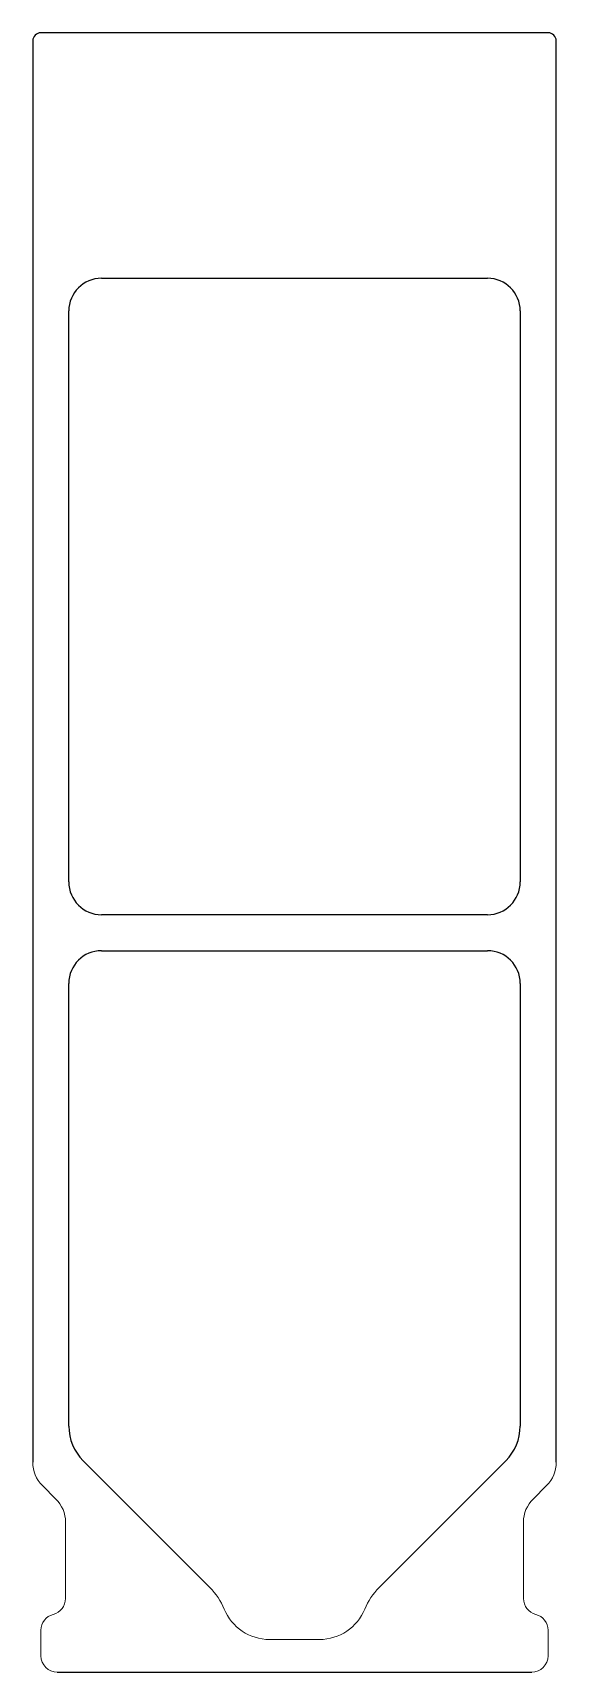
# Model space of a CAD drawing. Header units: millimetres. Extents: x 0 to 32, y 0 to 100.
import ezdxf

# ---------------------------------------------------------------- set-up
doc = ezdxf.new("R2010")
doc.units = ezdxf.units.MM
doc.layers.add('3', color=7, linetype='Continuous', true_color=0xffffff)
doc.layers.add('4', color=7, linetype='Continuous', true_color=0xffffff)

msp = doc.modelspace()

# ---------------------------------------------------------------- linework, layer by layer
at = {"layer": '3', "color": 30, "linetype": 'Continuous', "lineweight": 25}
for p, q in [((31.5, 100.2), (0.5, 100.2)), ((0, 99.7), (0, 12.828427)), ((32, 12.828427), (32, 99.7)), ((4.2, 85.2), (27.8, 85.2)), ((2.2, 48.3), (2.2, 83.2)), ((29.8, 83.2), (29.8, 48.3)), ((27.8, 46.3), (4.2, 46.3)), ((4.2, 44.1), (27.8, 44.1)), ((2.2, 15.042641), (2.2, 42.1)), ((29.8, 42.1), (29.8, 15.042641)), ((10.828427, 5.171573), (3.07868, 12.92132)), ((28.92132, 12.92132), (21.171573, 5.171573)), ((1.5, 0), (30.5, 0))]:
    msp.add_line(p, q, dxfattribs=at)
for centre, radius, start, end in [((0.5, 99.7), 0.5, 90, 180), ((31.5, 99.7), 0.5, 0, 90), ((4.2, 83.2), 2, 90, 180), ((27.8, 83.2), 2, 0, 90), ((4.2, 48.3), 2, 180, 270), ((27.8, 48.3), 2, 270, 0), ((4.2, 42.1), 2, 90, 180), ((27.8, 42.1), 2, 0, 90), ((5.2, 15.042641), 3, 180, 225), ((26.8, 15.042641), 3, 315, 0)]:
    msp.add_arc(centre, radius, start, end, dxfattribs=at)
at = {"layer": '3', "color": 51, "linetype": 'Continuous', "lineweight": 18}
for centre, radius, start, end in [((2, 12.828427), 2, 180, 225), ((30, 12.828427), 2, 315, 0), ((8, 2.343146), 4, 22.305849, 45), ((24, 2.343146), 4, 135, 157.694151), ((1, 4.5), 1, 284.477512, 0), ((31, 4.5), 1, 180, 255.522488), ((1.5, 1), 1, 180, 270), ((30.5, 1), 1, 270, 0)]:
    msp.add_arc(centre, radius, start, end, dxfattribs=at)
at = {"layer": '4', "color": 163, "linetype": 'Continuous', "lineweight": 18}
for p, q in [((1.414214, 10.585786), (0.585786, 11.414214)), ((31.414214, 11.414214), (30.585786, 10.585786)), ((2, 4.5), (2, 9.171573)), ((30, 9.171573), (30, 4.5)), ((0.5, 1), (0.5, 2.563508)), ((31.5, 2.563508), (31.5, 1)), ((14.476197, 2), (17.523803, 2))]:
    msp.add_line(p, q, dxfattribs=at)
for centre, radius, start, end in [((0, 9.171573), 2, 360, 45), ((32, 9.171573), 2, 135, 180), ((1.5, 2.563508), 1, 104.477512, 180), ((14.476197, 5), 3, 202.305849, 270), ((17.523803, 5), 3, 270, 337.694151), ((30.5, 2.563508), 1, 0, 75.522488)]:
    msp.add_arc(centre, radius, start, end, dxfattribs=at)

doc.saveas('drawing.dxf')
